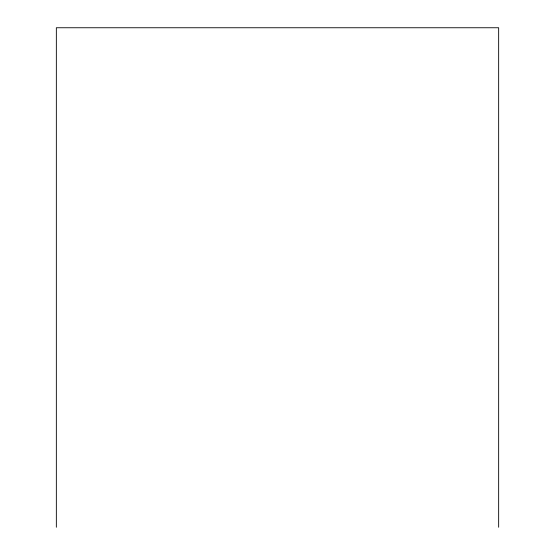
<?xml version="1.0" encoding="UTF-8"?>
<svg xmlns="http://www.w3.org/2000/svg" width="555" height="555" viewBox="0 0 555 555"><rect width="100%" height="100%" fill="white"/><g stroke="black" fill="none" stroke-linecap="round" stroke-linejoin="round"><path stroke-width="0.83" d="M498.654 527.25L498.654 27.75L56.346 27.75L56.346 527.25"/></g></svg>
